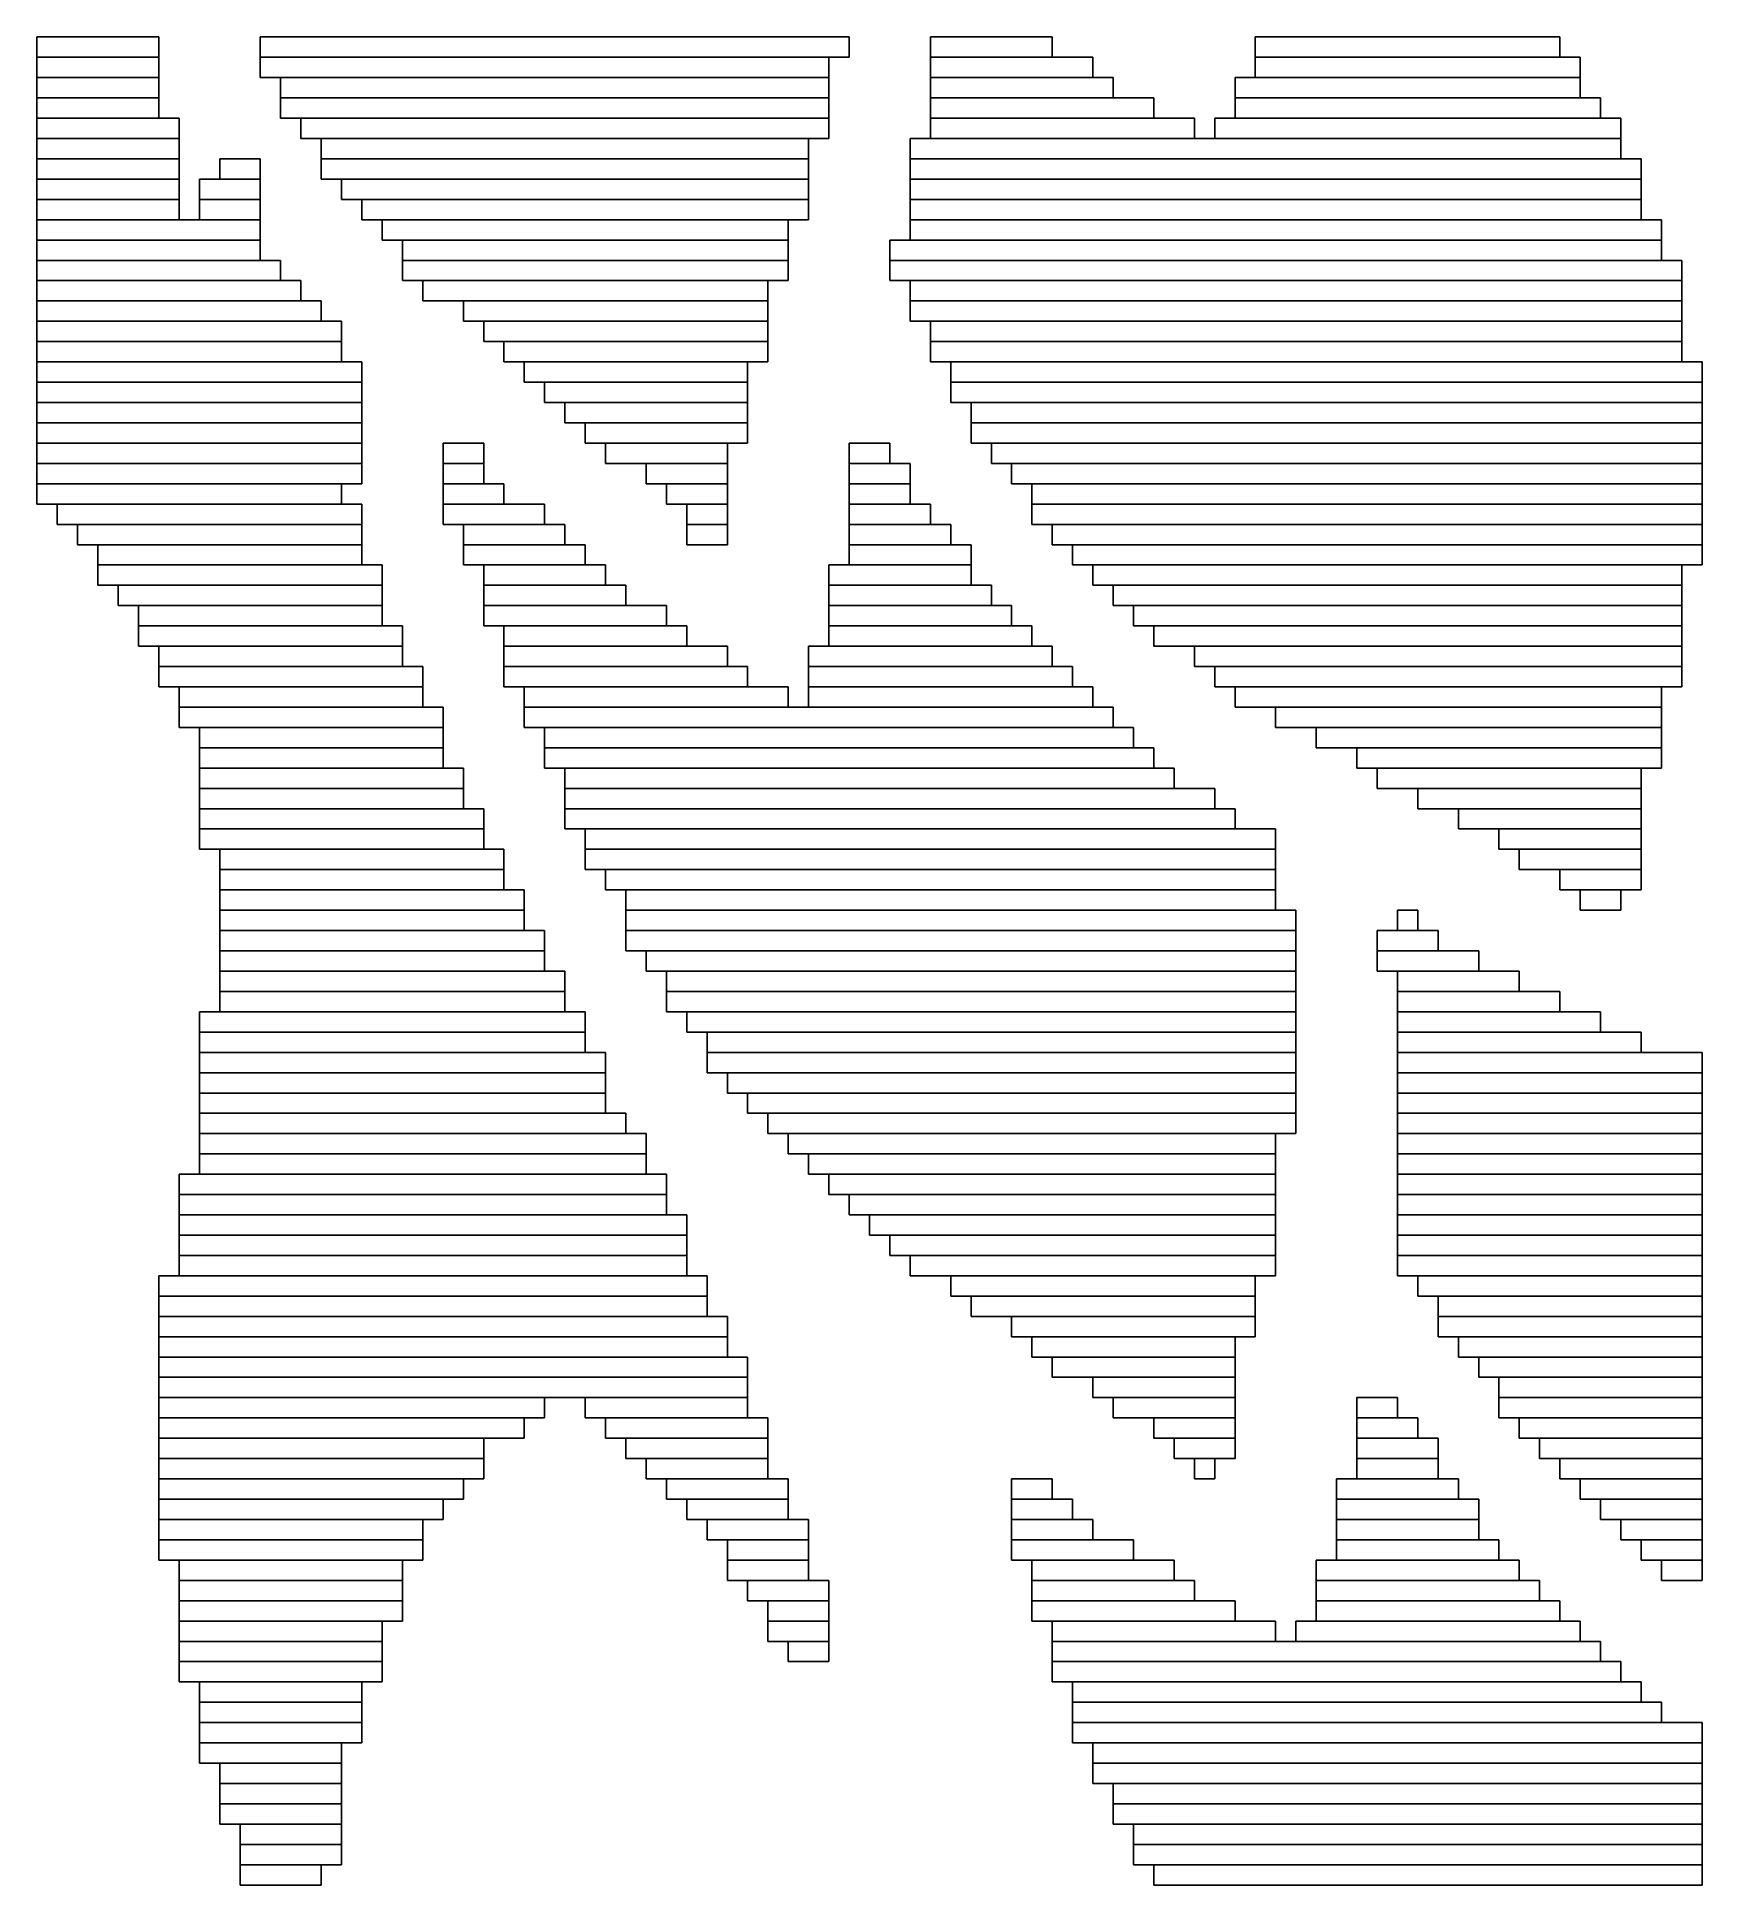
# Model space of a CAD drawing. Extents: x 471 to 553, y 467 to 558.
import ezdxf

# ---------------------------------------------------------------- set-up
doc = ezdxf.new("R2010")
doc.units = 0

msp = doc.modelspace()

# ---------------------------------------------------------------- linework, layer by layer
for p, q in [((471, 558), (477, 558)), ((471, 557), (471, 558)), ((477, 558), (477, 557)), ((482, 558), (511, 558)), ((482, 557), (482, 558)), ((511, 558), (511, 557)), ((515, 558), (521, 558)), ((515, 557), (515, 558)), ((521, 558), (521, 557)), ((531, 558), (546, 558)), ((531, 557), (531, 558)), ((546, 558), (546, 557)), ((477, 557), (471, 557)), ((471, 557), (477, 557)), ((471, 556), (471, 557)), ((477, 557), (477, 556)), ((511, 557), (482, 557)), ((482, 557), (510, 557)), ((482, 556), (482, 557)), ((510, 557), (510, 556)), ((521, 557), (515, 557)), ((515, 557), (523, 557)), ((515, 556), (515, 557)), ((523, 557), (523, 556)), ((546, 557), (531, 557)), ((531, 557), (547, 557)), ((531, 556), (531, 557)), ((547, 557), (547, 556)), ((477, 556), (471, 556)), ((471, 556), (477, 556)), ((471, 555), (471, 556)), ((477, 556), (477, 555)), ((510, 556), (482, 556)), ((483, 556), (510, 556)), ((483, 555), (483, 556)), ((510, 556), (510, 555)), ((523, 556), (515, 556)), ((515, 556), (524, 556)), ((515, 555), (515, 556)), ((524, 556), (524, 555)), ((530, 556), (547, 556)), ((530, 555), (530, 556)), ((547, 556), (531, 556)), ((547, 556), (547, 555)), ((477, 555), (471, 555)), ((471, 555), (477, 555)), ((471, 554), (471, 555)), ((477, 555), (477, 554)), ((510, 555), (483, 555)), ((483, 555), (510, 555)), ((483, 554), (483, 555)), ((510, 555), (510, 554)), ((524, 555), (515, 555)), ((515, 555), (526, 555)), ((515, 554), (515, 555)), ((526, 555), (526, 554)), ((547, 555), (530, 555)), ((530, 555), (548, 555)), ((530, 554), (530, 555)), ((548, 555), (548, 554)), ((477, 554), (471, 554)), ((471, 554), (478, 554)), ((471, 553), (471, 554)), ((478, 554), (478, 553)), ((510, 554), (483, 554)), ((484, 554), (510, 554)), ((484, 553), (484, 554)), ((510, 554), (510, 553)), ((526, 554), (515, 554)), ((515, 554), (528, 554)), ((515, 553), (515, 554)), ((528, 554), (528, 553)), ((529, 554), (549, 554)), ((529, 553), (529, 554)), ((548, 554), (530, 554)), ((549, 554), (549, 553)), ((478, 553), (471, 553)), ((471, 553), (478, 553)), ((471, 552), (471, 553)), ((478, 553), (478, 552)), ((510, 553), (484, 553)), ((485, 553), (509, 553)), ((485, 552), (485, 553)), ((509, 553), (509, 552)), ((514, 553), (549, 553)), ((514, 552), (514, 553)), ((528, 553), (515, 553)), ((549, 553), (529, 553)), ((549, 553), (549, 552)), ((478, 552), (471, 552)), ((471, 552), (478, 552)), ((471, 551), (471, 552)), ((478, 552), (478, 551)), ((480, 552), (482, 552)), ((480, 551), (480, 552)), ((482, 552), (482, 551)), ((509, 552), (485, 552)), ((485, 552), (509, 552)), ((485, 551), (485, 552)), ((509, 552), (509, 551)), ((549, 552), (514, 552)), ((514, 552), (550, 552)), ((514, 551), (514, 552)), ((550, 552), (550, 551)), ((478, 551), (471, 551)), ((471, 551), (478, 551)), ((471, 550), (471, 551)), ((478, 551), (478, 550)), ((479, 551), (482, 551)), ((479, 550), (479, 551)), ((482, 551), (480, 551)), ((482, 551), (482, 550)), ((509, 551), (485, 551)), ((486, 551), (509, 551)), ((486, 550), (486, 551)), ((509, 551), (509, 550)), ((550, 551), (514, 551)), ((514, 551), (550, 551)), ((514, 550), (514, 551)), ((550, 551), (550, 550)), ((478, 550), (471, 550)), ((471, 550), (478, 550)), ((471, 549), (471, 550)), ((478, 550), (478, 549)), ((482, 550), (479, 550)), ((479, 550), (482, 550)), ((479, 549), (479, 550)), ((482, 550), (482, 549)), ((509, 550), (486, 550)), ((487, 550), (509, 550)), ((487, 549), (487, 550)), ((509, 550), (509, 549)), ((550, 550), (514, 550)), ((514, 550), (550, 550)), ((514, 549), (514, 550)), ((550, 550), (550, 549)), ((478, 549), (471, 549)), ((471, 549), (482, 549)), ((471, 548), (471, 549)), ((482, 549), (479, 549)), ((482, 549), (482, 548)), ((509, 549), (487, 549)), ((488, 549), (508, 549)), ((488, 548), (488, 549)), ((508, 549), (508, 548)), ((550, 549), (514, 549)), ((514, 549), (551, 549)), ((514, 548), (514, 549)), ((551, 549), (551, 548)), ((482, 548), (471, 548)), ((471, 548), (482, 548)), ((471, 547), (471, 548)), ((482, 548), (482, 547)), ((508, 548), (488, 548)), ((489, 548), (508, 548)), ((489, 547), (489, 548)), ((508, 548), (508, 547)), ((513, 548), (551, 548)), ((513, 547), (513, 548)), ((551, 548), (514, 548)), ((551, 548), (551, 547)), ((482, 547), (471, 547)), ((471, 547), (483, 547)), ((471, 546), (471, 547)), ((483, 547), (483, 546)), ((508, 547), (489, 547)), ((489, 547), (508, 547)), ((489, 546), (489, 547)), ((508, 547), (508, 546)), ((551, 547), (513, 547)), ((513, 547), (552, 547)), ((513, 546), (513, 547)), ((552, 547), (552, 546)), ((483, 546), (471, 546)), ((471, 546), (484, 546)), ((471, 545), (471, 546)), ((484, 546), (484, 545)), ((508, 546), (489, 546)), ((490, 546), (507, 546)), ((490, 545), (490, 546)), ((507, 546), (507, 545)), ((552, 546), (513, 546)), ((514, 546), (552, 546)), ((514, 545), (514, 546)), ((552, 546), (552, 545)), ((484, 545), (471, 545)), ((471, 545), (485, 545)), ((471, 544), (471, 545)), ((485, 545), (485, 544)), ((507, 545), (490, 545)), ((492, 545), (507, 545)), ((492, 544), (492, 545)), ((507, 545), (507, 544)), ((552, 545), (514, 545)), ((514, 545), (552, 545)), ((514, 544), (514, 545)), ((552, 545), (552, 544)), ((485, 544), (471, 544)), ((471, 544), (486, 544)), ((471, 543), (471, 544)), ((486, 544), (486, 543)), ((507, 544), (492, 544)), ((493, 544), (507, 544)), ((493, 543), (493, 544)), ((507, 544), (507, 543)), ((552, 544), (514, 544)), ((515, 544), (552, 544)), ((515, 543), (515, 544)), ((552, 544), (552, 543)), ((486, 543), (471, 543)), ((471, 543), (486, 543)), ((471, 542), (471, 543)), ((486, 543), (486, 542)), ((507, 543), (493, 543)), ((494, 543), (507, 543)), ((494, 542), (494, 543)), ((507, 543), (507, 542)), ((552, 543), (515, 543)), ((515, 543), (552, 543)), ((515, 542), (515, 543)), ((552, 543), (552, 542)), ((486, 542), (471, 542)), ((471, 542), (487, 542)), ((471, 541), (471, 542)), ((487, 542), (487, 541)), ((507, 542), (494, 542)), ((495, 542), (506, 542)), ((495, 541), (495, 542)), ((506, 542), (506, 541)), ((552, 542), (515, 542)), ((516, 542), (553, 542)), ((516, 541), (516, 542)), ((553, 542), (553, 541)), ((487, 541), (471, 541)), ((471, 541), (487, 541)), ((471, 540), (471, 541)), ((487, 541), (487, 540)), ((506, 541), (495, 541)), ((496, 541), (506, 541)), ((496, 540), (496, 541)), ((506, 541), (506, 540)), ((553, 541), (516, 541)), ((516, 541), (553, 541)), ((516, 540), (516, 541)), ((553, 541), (553, 540)), ((487, 540), (471, 540)), ((471, 540), (487, 540)), ((471, 539), (471, 540)), ((487, 540), (487, 539)), ((506, 540), (496, 540)), ((497, 540), (506, 540)), ((497, 539), (497, 540)), ((506, 540), (506, 539)), ((553, 540), (516, 540)), ((517, 540), (553, 540)), ((517, 539), (517, 540)), ((553, 540), (553, 539)), ((487, 539), (471, 539)), ((471, 539), (487, 539)), ((471, 538), (471, 539)), ((487, 539), (487, 538)), ((506, 539), (497, 539)), ((498, 539), (506, 539)), ((498, 538), (498, 539)), ((506, 539), (506, 538)), ((553, 539), (517, 539)), ((517, 539), (553, 539)), ((517, 538), (517, 539)), ((553, 539), (553, 538)), ((487, 538), (471, 538)), ((471, 538), (487, 538)), ((471, 537), (471, 538)), ((487, 538), (487, 537)), ((491, 538), (493, 538)), ((491, 537), (491, 538)), ((493, 538), (493, 537)), ((506, 538), (498, 538)), ((499, 538), (505, 538)), ((499, 537), (499, 538)), ((505, 538), (505, 537)), ((511, 538), (513, 538)), ((511, 537), (511, 538)), ((513, 538), (513, 537)), ((553, 538), (517, 538)), ((518, 538), (553, 538)), ((518, 537), (518, 538)), ((553, 538), (553, 537)), ((487, 537), (471, 537)), ((471, 537), (487, 537)), ((471, 536), (471, 537)), ((487, 537), (487, 536)), ((493, 537), (491, 537)), ((491, 537), (493, 537)), ((491, 536), (491, 537)), ((493, 537), (493, 536)), ((505, 537), (499, 537)), ((501, 537), (505, 537)), ((501, 536), (501, 537)), ((505, 537), (505, 536)), ((513, 537), (511, 537)), ((511, 537), (514, 537)), ((511, 536), (511, 537)), ((514, 537), (514, 536)), ((553, 537), (518, 537)), ((519, 537), (553, 537)), ((519, 536), (519, 537)), ((553, 537), (553, 536)), ((487, 536), (471, 536)), ((471, 536), (486, 536)), ((471, 535), (471, 536)), ((486, 536), (486, 535)), ((493, 536), (491, 536)), ((491, 536), (494, 536)), ((491, 535), (491, 536)), ((494, 536), (494, 535)), ((505, 536), (501, 536)), ((502, 536), (505, 536)), ((502, 535), (502, 536)), ((505, 536), (505, 535)), ((514, 536), (511, 536)), ((511, 536), (514, 536)), ((511, 535), (511, 536)), ((514, 536), (514, 535)), ((553, 536), (519, 536)), ((520, 536), (553, 536)), ((520, 535), (520, 536)), ((553, 536), (553, 535)), ((486, 535), (471, 535)), ((472, 535), (487, 535)), ((472, 534), (472, 535)), ((487, 535), (487, 534)), ((494, 535), (491, 535)), ((491, 535), (496, 535)), ((491, 534), (491, 535)), ((496, 535), (496, 534)), ((505, 535), (502, 535)), ((503, 535), (505, 535)), ((503, 534), (503, 535)), ((505, 535), (505, 534)), ((514, 535), (511, 535)), ((511, 535), (515, 535)), ((511, 534), (511, 535)), ((515, 535), (515, 534)), ((553, 535), (520, 535)), ((520, 535), (553, 535)), ((520, 534), (520, 535)), ((553, 535), (553, 534)), ((487, 534), (472, 534)), ((473, 534), (487, 534)), ((473, 533), (473, 534)), ((487, 534), (487, 533)), ((496, 534), (491, 534)), ((492, 534), (497, 534)), ((492, 533), (492, 534)), ((497, 534), (497, 533)), ((505, 534), (503, 534)), ((503, 534), (505, 534)), ((503, 533), (503, 534)), ((505, 534), (505, 533)), ((515, 534), (511, 534)), ((511, 534), (516, 534)), ((511, 533), (511, 534)), ((516, 534), (516, 533)), ((553, 534), (520, 534)), ((521, 534), (553, 534)), ((521, 533), (521, 534)), ((553, 534), (553, 533)), ((487, 533), (473, 533)), ((474, 533), (487, 533)), ((474, 532), (474, 533)), ((487, 533), (487, 532)), ((497, 533), (492, 533)), ((492, 533), (498, 533)), ((492, 532), (492, 533)), ((498, 533), (498, 532)), ((505, 533), (503, 533)), ((516, 533), (511, 533)), ((511, 533), (517, 533)), ((511, 532), (511, 533)), ((517, 533), (517, 532)), ((553, 533), (521, 533)), ((522, 533), (553, 533)), ((522, 532), (522, 533)), ((553, 533), (553, 532)), ((487, 532), (474, 532)), ((474, 532), (488, 532)), ((474, 531), (474, 532)), ((488, 532), (488, 531)), ((498, 532), (492, 532)), ((493, 532), (499, 532)), ((493, 531), (493, 532)), ((499, 532), (499, 531)), ((510, 532), (517, 532)), ((510, 531), (510, 532)), ((517, 532), (511, 532)), ((517, 532), (517, 531)), ((553, 532), (522, 532)), ((523, 532), (552, 532)), ((523, 531), (523, 532)), ((552, 532), (552, 531)), ((488, 531), (474, 531)), ((475, 531), (488, 531)), ((475, 530), (475, 531)), ((488, 531), (488, 530)), ((499, 531), (493, 531)), ((493, 531), (500, 531)), ((493, 530), (493, 531)), ((500, 531), (500, 530)), ((517, 531), (510, 531)), ((510, 531), (518, 531)), ((510, 530), (510, 531)), ((518, 531), (518, 530)), ((552, 531), (523, 531)), ((524, 531), (552, 531)), ((524, 530), (524, 531)), ((552, 531), (552, 530)), ((488, 530), (475, 530)), ((476, 530), (488, 530)), ((476, 529), (476, 530)), ((488, 530), (488, 529)), ((500, 530), (493, 530)), ((493, 530), (502, 530)), ((493, 529), (493, 530)), ((502, 530), (502, 529)), ((518, 530), (510, 530)), ((510, 530), (519, 530)), ((510, 529), (510, 530)), ((519, 530), (519, 529)), ((552, 530), (524, 530)), ((525, 530), (552, 530)), ((525, 529), (525, 530)), ((552, 530), (552, 529)), ((488, 529), (476, 529)), ((476, 529), (489, 529)), ((476, 528), (476, 529)), ((489, 529), (489, 528)), ((502, 529), (493, 529)), ((494, 529), (503, 529)), ((494, 528), (494, 529)), ((503, 529), (503, 528)), ((519, 529), (510, 529)), ((510, 529), (520, 529)), ((510, 528), (510, 529)), ((520, 529), (520, 528)), ((552, 529), (525, 529)), ((526, 529), (552, 529)), ((526, 528), (526, 529)), ((552, 529), (552, 528)), ((489, 528), (476, 528)), ((477, 528), (489, 528)), ((477, 527), (477, 528)), ((489, 528), (489, 527)), ((503, 528), (494, 528)), ((494, 528), (505, 528)), ((494, 527), (494, 528)), ((505, 528), (505, 527)), ((509, 528), (521, 528)), ((509, 527), (509, 528)), ((520, 528), (510, 528)), ((521, 528), (521, 527)), ((552, 528), (526, 528)), ((528, 528), (552, 528)), ((528, 527), (528, 528)), ((552, 528), (552, 527)), ((489, 527), (477, 527)), ((477, 527), (490, 527)), ((477, 526), (477, 527)), ((490, 527), (490, 526)), ((505, 527), (494, 527)), ((494, 527), (506, 527)), ((494, 526), (494, 527)), ((506, 527), (506, 526)), ((521, 527), (509, 527)), ((509, 527), (522, 527)), ((509, 526), (509, 527)), ((522, 527), (522, 526)), ((552, 527), (528, 527)), ((529, 527), (552, 527)), ((529, 526), (529, 527)), ((552, 527), (552, 526)), ((490, 526), (477, 526)), ((478, 526), (490, 526)), ((478, 525), (478, 526)), ((490, 526), (490, 525)), ((506, 526), (494, 526)), ((495, 526), (508, 526)), ((495, 525), (495, 526)), ((508, 526), (508, 525)), ((522, 526), (509, 526)), ((509, 526), (523, 526)), ((509, 525), (509, 526)), ((523, 526), (523, 525)), ((552, 526), (529, 526)), ((530, 526), (551, 526)), ((530, 525), (530, 526)), ((551, 526), (551, 525)), ((490, 525), (478, 525)), ((478, 525), (491, 525)), ((478, 524), (478, 525)), ((491, 525), (491, 524)), ((508, 525), (495, 525)), ((495, 525), (524, 525)), ((495, 524), (495, 525)), ((523, 525), (509, 525)), ((524, 525), (524, 524)), ((551, 525), (530, 525)), ((532, 525), (551, 525)), ((532, 524), (532, 525)), ((551, 525), (551, 524)), ((491, 524), (478, 524)), ((479, 524), (491, 524)), ((479, 523), (479, 524)), ((491, 524), (491, 523)), ((524, 524), (495, 524)), ((496, 524), (525, 524)), ((496, 523), (496, 524)), ((525, 524), (525, 523)), ((551, 524), (532, 524)), ((534, 524), (551, 524)), ((534, 523), (534, 524)), ((551, 524), (551, 523)), ((491, 523), (479, 523)), ((479, 523), (491, 523)), ((479, 522), (479, 523)), ((491, 523), (491, 522)), ((525, 523), (496, 523)), ((496, 523), (526, 523)), ((496, 522), (496, 523)), ((526, 523), (526, 522)), ((551, 523), (534, 523)), ((536, 523), (551, 523)), ((536, 522), (536, 523)), ((551, 523), (551, 522)), ((491, 522), (479, 522)), ((479, 522), (492, 522)), ((479, 521), (479, 522)), ((492, 522), (492, 521)), ((526, 522), (496, 522)), ((497, 522), (527, 522)), ((497, 521), (497, 522)), ((527, 522), (527, 521)), ((551, 522), (536, 522)), ((537, 522), (550, 522)), ((537, 521), (537, 522)), ((550, 522), (550, 521)), ((492, 521), (479, 521)), ((479, 521), (492, 521)), ((479, 520), (479, 521)), ((492, 521), (492, 520)), ((527, 521), (497, 521)), ((497, 521), (529, 521)), ((497, 520), (497, 521)), ((529, 521), (529, 520)), ((550, 521), (537, 521)), ((539, 521), (550, 521)), ((539, 520), (539, 521)), ((550, 521), (550, 520)), ((492, 520), (479, 520)), ((479, 520), (493, 520)), ((479, 519), (479, 520)), ((493, 520), (493, 519)), ((529, 520), (497, 520)), ((497, 520), (530, 520)), ((497, 519), (497, 520)), ((530, 520), (530, 519)), ((550, 520), (539, 520)), ((541, 520), (550, 520)), ((541, 519), (541, 520)), ((550, 520), (550, 519)), ((493, 519), (479, 519)), ((479, 519), (493, 519)), ((479, 518), (479, 519)), ((493, 519), (493, 518)), ((530, 519), (497, 519)), ((498, 519), (532, 519)), ((498, 518), (498, 519)), ((532, 519), (532, 518)), ((550, 519), (541, 519)), ((543, 519), (550, 519)), ((543, 518), (543, 519)), ((550, 519), (550, 518)), ((493, 518), (479, 518)), ((480, 518), (494, 518)), ((480, 517), (480, 518)), ((494, 518), (494, 517)), ((532, 518), (498, 518)), ((498, 518), (532, 518)), ((498, 517), (498, 518)), ((532, 518), (532, 517)), ((550, 518), (543, 518)), ((544, 518), (550, 518)), ((544, 517), (544, 518)), ((550, 518), (550, 517)), ((494, 517), (480, 517)), ((480, 517), (494, 517)), ((480, 516), (480, 517)), ((494, 517), (494, 516)), ((532, 517), (498, 517)), ((499, 517), (532, 517)), ((499, 516), (499, 517)), ((532, 517), (532, 516)), ((550, 517), (544, 517)), ((546, 517), (550, 517)), ((546, 516), (546, 517)), ((550, 517), (550, 516)), ((494, 516), (480, 516)), ((480, 516), (495, 516)), ((480, 515), (480, 516)), ((495, 516), (495, 515)), ((532, 516), (499, 516)), ((500, 516), (532, 516)), ((500, 515), (500, 516)), ((532, 516), (532, 515)), ((550, 516), (546, 516)), ((547, 516), (549, 516)), ((547, 515), (547, 516)), ((549, 516), (549, 515)), ((495, 515), (480, 515)), ((480, 515), (495, 515)), ((480, 514), (480, 515)), ((495, 515), (495, 514)), ((532, 515), (500, 515)), ((500, 515), (533, 515)), ((500, 514), (500, 515)), ((533, 515), (533, 514)), ((538, 515), (539, 515)), ((538, 514), (538, 515)), ((539, 515), (539, 514)), ((549, 515), (547, 515)), ((495, 514), (480, 514)), ((480, 514), (496, 514)), ((480, 513), (480, 514)), ((496, 514), (496, 513)), ((533, 514), (500, 514)), ((500, 514), (533, 514)), ((500, 513), (500, 514)), ((533, 514), (533, 513)), ((537, 514), (540, 514)), ((537, 513), (537, 514)), ((539, 514), (538, 514)), ((540, 514), (540, 513)), ((496, 513), (480, 513)), ((480, 513), (496, 513)), ((480, 512), (480, 513)), ((496, 513), (496, 512)), ((533, 513), (500, 513)), ((501, 513), (533, 513)), ((501, 512), (501, 513)), ((533, 513), (533, 512)), ((540, 513), (537, 513)), ((537, 513), (542, 513)), ((537, 512), (537, 513)), ((542, 513), (542, 512)), ((496, 512), (480, 512)), ((480, 512), (497, 512)), ((480, 511), (480, 512)), ((497, 512), (497, 511)), ((533, 512), (501, 512)), ((502, 512), (533, 512)), ((502, 511), (502, 512)), ((533, 512), (533, 511)), ((542, 512), (537, 512)), ((538, 512), (544, 512)), ((538, 511), (538, 512)), ((544, 512), (544, 511)), ((497, 511), (480, 511)), ((480, 511), (497, 511)), ((480, 510), (480, 511)), ((497, 511), (497, 510)), ((533, 511), (502, 511)), ((502, 511), (533, 511)), ((502, 510), (502, 511)), ((533, 511), (533, 510)), ((544, 511), (538, 511)), ((538, 511), (546, 511)), ((538, 510), (538, 511)), ((546, 511), (546, 510)), ((479, 510), (498, 510)), ((479, 509), (479, 510)), ((497, 510), (480, 510)), ((498, 510), (498, 509)), ((533, 510), (502, 510)), ((503, 510), (533, 510)), ((503, 509), (503, 510)), ((533, 510), (533, 509)), ((546, 510), (538, 510)), ((538, 510), (548, 510)), ((538, 509), (538, 510)), ((548, 510), (548, 509)), ((498, 509), (479, 509)), ((479, 509), (498, 509)), ((479, 508), (479, 509)), ((498, 509), (498, 508)), ((533, 509), (503, 509)), ((504, 509), (533, 509)), ((504, 508), (504, 509)), ((533, 509), (533, 508)), ((548, 509), (538, 509)), ((538, 509), (550, 509)), ((538, 508), (538, 509)), ((550, 509), (550, 508)), ((498, 508), (479, 508)), ((479, 508), (499, 508)), ((479, 507), (479, 508)), ((499, 508), (499, 507)), ((533, 508), (504, 508)), ((504, 508), (533, 508)), ((504, 507), (504, 508)), ((533, 508), (533, 507)), ((550, 508), (538, 508)), ((538, 508), (553, 508)), ((538, 507), (538, 508)), ((553, 508), (553, 507)), ((499, 507), (479, 507)), ((479, 507), (499, 507)), ((479, 506), (479, 507)), ((499, 507), (499, 506)), ((533, 507), (504, 507)), ((505, 507), (533, 507)), ((505, 506), (505, 507)), ((533, 507), (533, 506)), ((553, 507), (538, 507)), ((538, 507), (553, 507)), ((538, 506), (538, 507)), ((553, 507), (553, 506)), ((499, 506), (479, 506)), ((479, 506), (499, 506)), ((479, 505), (479, 506)), ((499, 506), (499, 505)), ((533, 506), (505, 506)), ((506, 506), (533, 506)), ((506, 505), (506, 506)), ((533, 506), (533, 505)), ((553, 506), (538, 506)), ((538, 506), (553, 506)), ((538, 505), (538, 506)), ((553, 506), (553, 505)), ((499, 505), (479, 505)), ((479, 505), (500, 505)), ((479, 504), (479, 505)), ((500, 505), (500, 504)), ((533, 505), (506, 505)), ((507, 505), (533, 505)), ((507, 504), (507, 505)), ((533, 505), (533, 504)), ((553, 505), (538, 505)), ((538, 505), (553, 505)), ((538, 504), (538, 505)), ((553, 505), (553, 504)), ((500, 504), (479, 504)), ((479, 504), (501, 504)), ((479, 503), (479, 504)), ((501, 504), (501, 503)), ((533, 504), (507, 504)), ((508, 504), (532, 504)), ((508, 503), (508, 504)), ((532, 504), (532, 503)), ((553, 504), (538, 504)), ((538, 504), (553, 504)), ((538, 503), (538, 504)), ((553, 504), (553, 503)), ((501, 503), (479, 503)), ((479, 503), (501, 503)), ((479, 502), (479, 503)), ((501, 503), (501, 502)), ((532, 503), (508, 503)), ((509, 503), (532, 503)), ((509, 502), (509, 503)), ((532, 503), (532, 502)), ((553, 503), (538, 503)), ((538, 503), (553, 503)), ((538, 502), (538, 503)), ((553, 503), (553, 502)), ((478, 502), (502, 502)), ((478, 501), (478, 502)), ((501, 502), (479, 502)), ((502, 502), (502, 501)), ((532, 502), (509, 502)), ((510, 502), (532, 502)), ((510, 501), (510, 502)), ((532, 502), (532, 501)), ((553, 502), (538, 502)), ((538, 502), (553, 502)), ((538, 501), (538, 502)), ((553, 502), (553, 501)), ((502, 501), (478, 501)), ((478, 501), (502, 501)), ((478, 500), (478, 501)), ((502, 501), (502, 500)), ((532, 501), (510, 501)), ((511, 501), (532, 501)), ((511, 500), (511, 501)), ((532, 501), (532, 500)), ((553, 501), (538, 501)), ((538, 501), (553, 501)), ((538, 500), (538, 501)), ((553, 501), (553, 500)), ((502, 500), (478, 500)), ((478, 500), (503, 500)), ((478, 499), (478, 500)), ((503, 500), (503, 499)), ((532, 500), (511, 500)), ((512, 500), (532, 500)), ((512, 499), (512, 500)), ((532, 500), (532, 499)), ((553, 500), (538, 500)), ((538, 500), (553, 500)), ((538, 499), (538, 500)), ((553, 500), (553, 499)), ((503, 499), (478, 499)), ((478, 499), (503, 499)), ((478, 498), (478, 499)), ((503, 499), (503, 498)), ((532, 499), (512, 499)), ((513, 499), (532, 499)), ((513, 498), (513, 499)), ((532, 499), (532, 498)), ((553, 499), (538, 499)), ((538, 499), (553, 499)), ((538, 498), (538, 499)), ((553, 499), (553, 498)), ((503, 498), (478, 498)), ((478, 498), (503, 498)), ((478, 497), (478, 498)), ((503, 498), (503, 497)), ((532, 498), (513, 498)), ((514, 498), (532, 498)), ((514, 497), (514, 498)), ((532, 498), (532, 497)), ((553, 498), (538, 498)), ((538, 498), (553, 498)), ((538, 497), (538, 498)), ((553, 498), (553, 497)), ((477, 497), (504, 497)), ((477, 496), (477, 497)), ((503, 497), (478, 497)), ((504, 497), (504, 496)), ((532, 497), (514, 497)), ((516, 497), (531, 497)), ((516, 496), (516, 497)), ((531, 497), (531, 496)), ((553, 497), (538, 497)), ((539, 497), (553, 497)), ((539, 496), (539, 497)), ((553, 497), (553, 496)), ((504, 496), (477, 496)), ((477, 496), (504, 496)), ((477, 495), (477, 496)), ((504, 496), (504, 495)), ((531, 496), (516, 496)), ((517, 496), (531, 496)), ((517, 495), (517, 496)), ((531, 496), (531, 495)), ((553, 496), (539, 496)), ((540, 496), (553, 496)), ((540, 495), (540, 496)), ((553, 496), (553, 495)), ((504, 495), (477, 495)), ((477, 495), (505, 495)), ((477, 494), (477, 495)), ((505, 495), (505, 494)), ((531, 495), (517, 495)), ((519, 495), (531, 495)), ((519, 494), (519, 495)), ((531, 495), (531, 494)), ((553, 495), (540, 495)), ((540, 495), (553, 495)), ((540, 494), (540, 495)), ((553, 495), (553, 494)), ((505, 494), (477, 494)), ((477, 494), (505, 494)), ((477, 493), (477, 494)), ((505, 494), (505, 493)), ((531, 494), (519, 494)), ((520, 494), (530, 494)), ((520, 493), (520, 494)), ((530, 494), (530, 493)), ((553, 494), (540, 494)), ((541, 494), (553, 494)), ((541, 493), (541, 494)), ((553, 494), (553, 493)), ((505, 493), (477, 493)), ((477, 493), (506, 493)), ((477, 492), (477, 493)), ((506, 493), (506, 492)), ((530, 493), (520, 493)), ((521, 493), (530, 493)), ((521, 492), (521, 493)), ((530, 493), (530, 492)), ((553, 493), (541, 493)), ((542, 493), (553, 493)), ((542, 492), (542, 493)), ((553, 493), (553, 492)), ((506, 492), (477, 492)), ((477, 492), (506, 492)), ((477, 491), (477, 492)), ((506, 492), (506, 491)), ((530, 492), (521, 492)), ((523, 492), (530, 492)), ((523, 491), (523, 492)), ((530, 492), (530, 491)), ((553, 492), (542, 492)), ((543, 492), (553, 492)), ((543, 491), (543, 492)), ((553, 492), (553, 491)), ((506, 491), (477, 491)), ((477, 491), (496, 491)), ((477, 490), (477, 491)), ((496, 491), (496, 490)), ((498, 491), (506, 491)), ((498, 490), (498, 491)), ((506, 491), (506, 490)), ((530, 491), (523, 491)), ((524, 491), (530, 491)), ((524, 490), (524, 491)), ((530, 491), (530, 490)), ((536, 491), (538, 491)), ((536, 490), (536, 491)), ((538, 491), (538, 490)), ((553, 491), (543, 491)), ((543, 491), (553, 491)), ((543, 490), (543, 491)), ((553, 491), (553, 490)), ((496, 490), (477, 490)), ((477, 490), (495, 490)), ((477, 489), (477, 490)), ((495, 490), (495, 489)), ((506, 490), (498, 490)), ((499, 490), (507, 490)), ((499, 489), (499, 490)), ((507, 490), (507, 489)), ((530, 490), (524, 490)), ((526, 490), (530, 490)), ((526, 489), (526, 490)), ((530, 490), (530, 489)), ((538, 490), (536, 490)), ((536, 490), (539, 490)), ((536, 489), (536, 490)), ((539, 490), (539, 489)), ((553, 490), (543, 490)), ((544, 490), (553, 490)), ((544, 489), (544, 490)), ((553, 490), (553, 489)), ((495, 489), (477, 489)), ((477, 489), (493, 489)), ((477, 488), (477, 489)), ((493, 489), (493, 488)), ((507, 489), (499, 489)), ((500, 489), (507, 489)), ((500, 488), (500, 489)), ((507, 489), (507, 488)), ((530, 489), (526, 489)), ((527, 489), (530, 489)), ((527, 488), (527, 489)), ((530, 489), (530, 488)), ((539, 489), (536, 489)), ((536, 489), (540, 489)), ((536, 488), (536, 489)), ((540, 489), (540, 488)), ((553, 489), (544, 489)), ((545, 489), (553, 489)), ((545, 488), (545, 489)), ((553, 489), (553, 488)), ((493, 488), (477, 488)), ((477, 488), (493, 488)), ((477, 487), (477, 488)), ((493, 488), (493, 487)), ((507, 488), (500, 488)), ((501, 488), (507, 488)), ((501, 487), (501, 488)), ((507, 488), (507, 487)), ((530, 488), (527, 488)), ((528, 488), (529, 488)), ((528, 487), (528, 488)), ((529, 488), (529, 487)), ((540, 488), (536, 488)), ((536, 488), (540, 488)), ((536, 487), (536, 488)), ((540, 488), (540, 487)), ((553, 488), (545, 488)), ((546, 488), (553, 488)), ((546, 487), (546, 488)), ((553, 488), (553, 487)), ((493, 487), (477, 487)), ((477, 487), (492, 487)), ((477, 486), (477, 487)), ((492, 487), (492, 486)), ((507, 487), (501, 487)), ((502, 487), (508, 487)), ((502, 486), (502, 487)), ((508, 487), (508, 486)), ((519, 487), (521, 487)), ((519, 486), (519, 487)), ((521, 487), (521, 486)), ((529, 487), (528, 487)), ((535, 487), (541, 487)), ((535, 486), (535, 487)), ((540, 487), (536, 487)), ((541, 487), (541, 486)), ((553, 487), (546, 487)), ((547, 487), (553, 487)), ((547, 486), (547, 487)), ((553, 487), (553, 486)), ((492, 486), (477, 486)), ((477, 486), (491, 486)), ((477, 485), (477, 486)), ((491, 486), (491, 485)), ((508, 486), (502, 486)), ((503, 486), (508, 486)), ((503, 485), (503, 486)), ((508, 486), (508, 485)), ((521, 486), (519, 486)), ((519, 486), (522, 486)), ((519, 485), (519, 486)), ((522, 486), (522, 485)), ((541, 486), (535, 486)), ((535, 486), (542, 486)), ((535, 485), (535, 486)), ((542, 486), (542, 485)), ((553, 486), (547, 486)), ((548, 486), (553, 486)), ((548, 485), (548, 486)), ((553, 486), (553, 485)), ((491, 485), (477, 485)), ((477, 485), (490, 485)), ((477, 484), (477, 485)), ((490, 485), (490, 484)), ((508, 485), (503, 485)), ((504, 485), (509, 485)), ((504, 484), (504, 485)), ((509, 485), (509, 484)), ((522, 485), (519, 485)), ((519, 485), (523, 485)), ((519, 484), (519, 485)), ((523, 485), (523, 484)), ((542, 485), (535, 485)), ((535, 485), (542, 485)), ((535, 484), (535, 485)), ((542, 485), (542, 484)), ((553, 485), (548, 485)), ((549, 485), (553, 485)), ((549, 484), (549, 485)), ((553, 485), (553, 484)), ((490, 484), (477, 484)), ((477, 484), (490, 484)), ((477, 483), (477, 484)), ((490, 484), (490, 483)), ((509, 484), (504, 484)), ((505, 484), (509, 484)), ((505, 483), (505, 484)), ((509, 484), (509, 483)), ((523, 484), (519, 484)), ((519, 484), (525, 484)), ((519, 483), (519, 484)), ((525, 484), (525, 483)), ((542, 484), (535, 484)), ((535, 484), (543, 484)), ((535, 483), (535, 484)), ((543, 484), (543, 483)), ((553, 484), (549, 484)), ((550, 484), (553, 484)), ((550, 483), (550, 484)), ((553, 484), (553, 483)), ((490, 483), (477, 483)), ((478, 483), (489, 483)), ((478, 482), (478, 483)), ((489, 483), (489, 482)), ((509, 483), (505, 483)), ((505, 483), (509, 483)), ((505, 482), (505, 483)), ((509, 483), (509, 482)), ((525, 483), (519, 483)), ((520, 483), (527, 483)), ((520, 482), (520, 483)), ((527, 483), (527, 482)), ((534, 483), (544, 483)), ((534, 482), (534, 483)), ((543, 483), (535, 483)), ((544, 483), (544, 482)), ((553, 483), (550, 483)), ((551, 483), (553, 483)), ((551, 482), (551, 483)), ((553, 483), (553, 482)), ((489, 482), (478, 482)), ((478, 482), (489, 482)), ((478, 481), (478, 482)), ((489, 482), (489, 481)), ((509, 482), (505, 482)), ((506, 482), (510, 482)), ((506, 481), (506, 482)), ((510, 482), (510, 481)), ((527, 482), (520, 482)), ((520, 482), (528, 482)), ((520, 481), (520, 482)), ((528, 482), (528, 481)), ((544, 482), (534, 482)), ((534, 482), (545, 482)), ((534, 481), (534, 482)), ((545, 482), (545, 481)), ((553, 482), (551, 482)), ((489, 481), (478, 481)), ((478, 481), (489, 481)), ((478, 480), (478, 481)), ((489, 481), (489, 480)), ((510, 481), (506, 481)), ((507, 481), (510, 481)), ((507, 480), (507, 481)), ((510, 481), (510, 480)), ((528, 481), (520, 481)), ((520, 481), (530, 481)), ((520, 480), (520, 481)), ((530, 481), (530, 480)), ((545, 481), (534, 481)), ((534, 481), (546, 481)), ((534, 480), (534, 481)), ((546, 481), (546, 480)), ((489, 480), (478, 480)), ((478, 480), (488, 480)), ((478, 479), (478, 480)), ((488, 480), (488, 479)), ((510, 480), (507, 480)), ((507, 480), (510, 480)), ((507, 479), (507, 480)), ((510, 480), (510, 479)), ((530, 480), (520, 480)), ((521, 480), (532, 480)), ((521, 479), (521, 480)), ((532, 480), (532, 479)), ((533, 480), (547, 480)), ((533, 479), (533, 480)), ((546, 480), (534, 480)), ((547, 480), (547, 479)), ((488, 479), (478, 479)), ((478, 479), (488, 479)), ((478, 478), (478, 479)), ((488, 479), (488, 478)), ((510, 479), (507, 479)), ((508, 479), (510, 479)), ((508, 478), (508, 479)), ((510, 479), (510, 478)), ((532, 479), (521, 479)), ((521, 479), (548, 479)), ((521, 478), (521, 479)), ((547, 479), (533, 479)), ((548, 479), (548, 478)), ((488, 478), (478, 478)), ((478, 478), (488, 478)), ((478, 477), (478, 478)), ((488, 478), (488, 477)), ((510, 478), (508, 478)), ((548, 478), (521, 478)), ((521, 478), (549, 478)), ((521, 477), (521, 478)), ((549, 478), (549, 477)), ((488, 477), (478, 477)), ((479, 477), (487, 477)), ((479, 476), (479, 477)), ((487, 477), (487, 476)), ((549, 477), (521, 477)), ((522, 477), (550, 477)), ((522, 476), (522, 477)), ((550, 477), (550, 476)), ((487, 476), (479, 476)), ((479, 476), (487, 476)), ((479, 475), (479, 476)), ((487, 476), (487, 475)), ((550, 476), (522, 476)), ((522, 476), (551, 476)), ((522, 475), (522, 476)), ((551, 476), (551, 475)), ((487, 475), (479, 475)), ((479, 475), (487, 475)), ((479, 474), (479, 475)), ((487, 475), (487, 474)), ((551, 475), (522, 475)), ((522, 475), (553, 475)), ((522, 474), (522, 475)), ((553, 475), (553, 474)), ((487, 474), (479, 474)), ((479, 474), (486, 474)), ((479, 473), (479, 474)), ((486, 474), (486, 473)), ((553, 474), (522, 474)), ((523, 474), (553, 474)), ((523, 473), (523, 474)), ((553, 474), (553, 473)), ((486, 473), (479, 473)), ((480, 473), (486, 473)), ((480, 472), (480, 473)), ((486, 473), (486, 472)), ((553, 473), (523, 473)), ((523, 473), (553, 473)), ((523, 472), (523, 473)), ((553, 473), (553, 472)), ((486, 472), (480, 472)), ((480, 472), (486, 472)), ((480, 471), (480, 472)), ((486, 472), (486, 471)), ((553, 472), (523, 472)), ((524, 472), (553, 472)), ((524, 471), (524, 472)), ((553, 472), (553, 471)), ((486, 471), (480, 471)), ((480, 471), (486, 471)), ((480, 470), (480, 471)), ((486, 471), (486, 470)), ((553, 471), (524, 471)), ((524, 471), (553, 471)), ((524, 470), (524, 471)), ((553, 471), (553, 470)), ((486, 470), (480, 470)), ((481, 470), (486, 470)), ((481, 469), (481, 470)), ((486, 470), (486, 469)), ((553, 470), (524, 470)), ((525, 470), (553, 470)), ((525, 469), (525, 470)), ((553, 470), (553, 469)), ((486, 469), (481, 469)), ((481, 469), (486, 469)), ((481, 468), (481, 469)), ((486, 469), (486, 468)), ((553, 469), (525, 469)), ((525, 469), (553, 469)), ((525, 468), (525, 469)), ((553, 469), (553, 468)), ((486, 468), (481, 468)), ((481, 468), (485, 468)), ((481, 467), (481, 468)), ((485, 468), (485, 467)), ((553, 468), (525, 468)), ((526, 468), (553, 468)), ((526, 467), (526, 468)), ((553, 468), (553, 467)), ((485, 467), (481, 467)), ((553, 467), (526, 467))]:
    msp.add_line(p, q)

doc.saveas('drawing.dxf')
